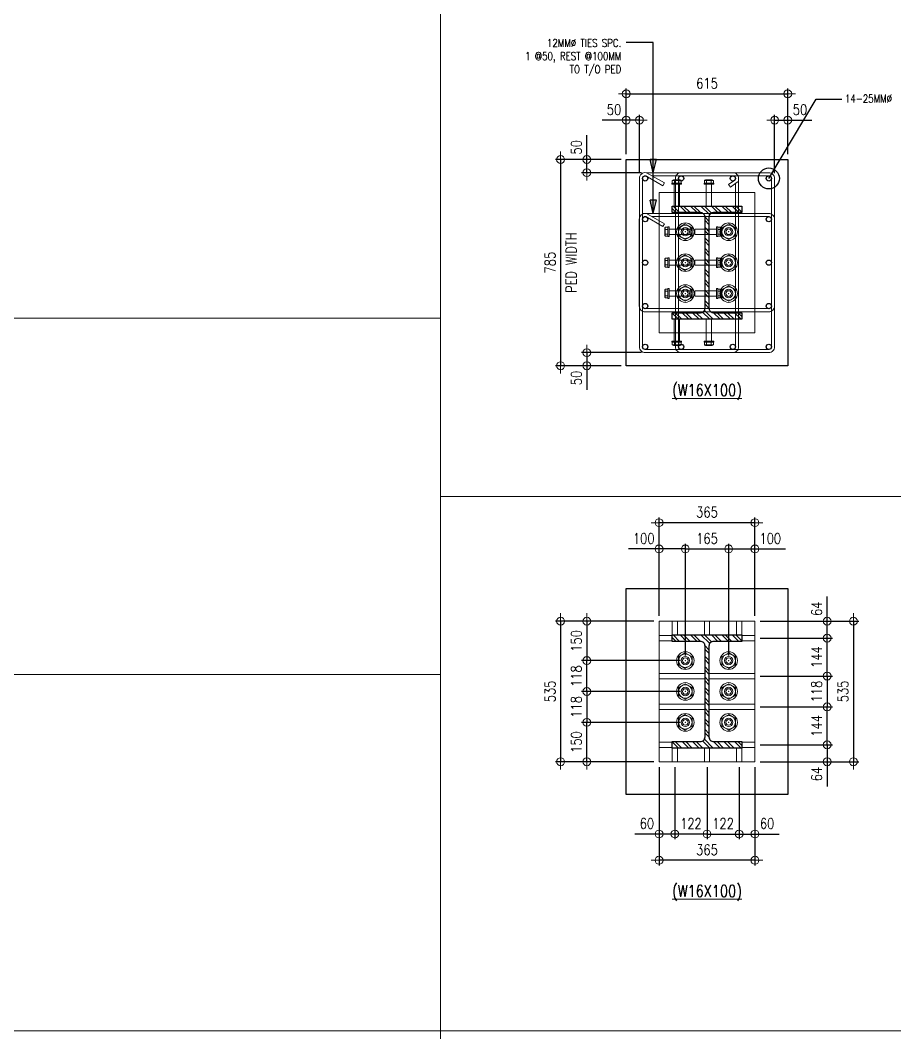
# Model space of a CAD drawing. Header units: millimetres. Extents: x 0 to 437400, y -7936 to 73710.
# Drawn here: x 12980 to 16310, y 4060 to 7914 of the extents above; entities that cross this region are included whole.
import ezdxf

# ---------------------------------------------------------------- set-up
doc = ezdxf.new("R2010")
doc.units = ezdxf.units.MM
doc.header["$LTSCALE"] = 10
doc.header["$MEASUREMENT"] = 0
for name, color, linetype, lineweight in [('BASE PLATE', 5, 'Continuous', 15), ('BOLT', 33, 'Continuous', 20), ('COLUMN', 5, 'Continuous', 30), ('DRB002', 251, 'Continuous', 15), ('HATCH', 8, 'Continuous', 5), ('PEDESTAL CONCRETE', 3, 'Continuous', 25), ('PLATE', 2, 'Continuous', 18), ('S-Ablt', 1, 'Continuous', 9), ('S-ANNO-DIMS', 1, 'Continuous', 5), ('S-Anno-Text', 52, 'Continuous', 15), ('S-ANNO-WELD', 1, 'Continuous', 9), ('S_Bolt', 9, 'Continuous', 9)]:
    doc.layers.add(name, color=color, linetype=linetype, lineweight=lineweight)
doc.layers.add('GUIDE 000', color=3, linetype='Continuous', lineweight=0, plot=False)
doc.layers.add('S-DETL-GRID', color=62, linetype='Continuous', lineweight=9, plot=False)
doc.styles.add('1', font='simplex.shx', dxfattribs={"width": 0.8, "height": 20})
doc.styles.add('80', font='simplex.shx', dxfattribs={"width": 0.8, "height": 40})
doc.styles.add('ROMANS12', font='ROMANS.shx', dxfattribs={"height": 1.125})
doc.dimstyles.new('DDIM20', dxfattribs={"dimtxt": 40, "dimasz": 0.4, "dimexe": 20, "dimexo": 20, "dimgap": 20, "dimtad": 1, "dimdec": 0, "dimrnd": 1, "dimdsep": 46, "dimtxsty": '80', "dimblk1": 'ESCADIM_ARW', "dimblk2": 'ESCADIM_ARW', "dimsah": 1, "dimcen": 50, "dimclrd": 1, "dimclre": 1, "dimclrt": 52, "dimadec": 0, "dimazin": 0, "dimtfac": 1, "dimtdec": 0, "dimtofl": 0, "dimtmove": 0, "dimatfit": 3, "dimldrblk": 'ESCADIM_ARW', "dimfxl": 1, "dimtolj": 1, "dimtzin": 0, "dimarcsym": 0})
doc.dimstyles.new('ESCA_ARW$7', dxfattribs={"dimtxt": 200, "dimasz": 1, "dimexe": 100, "dimexo": 100, "dimgap": 100, "dimtad": 1, "dimdec": 0, "dimrnd": 1, "dimdsep": 46, "dimtxsty": '1', "dimblk1": 'dim_arw', "dimblk2": 'dim_arw', "dimsah": 1, "dimcen": 50, "dimclrd": 1, "dimclre": 256, "dimclrt": 52, "dimadec": 0, "dimazin": 0, "dimtfac": 1, "dimtofl": 0, "dimtmove": 0, "dimatfit": 3, "dimldrblk": 'dim_arw', "dimfxl": 1, "dimtolj": 1, "dimtzin": 0, "dimarcsym": 0})

# ---------------------------------------------------------------- blocks, each defined once
blk = doc.blocks.new('BOLT', base_point=(6.579, 3.6798))
for p, q in [((6.571, 3.6847), (6.571, 3.6798)), ((6.575, 3.6847), (6.571, 3.6847)), ((6.575, 3.6858), (6.573, 3.6858)), ((6.575, 3.6798), (6.575, 3.6858)), ((6.575, 3.6858), (6.583, 3.6858)), ((6.575, 3.6847), (6.583, 3.6847)), ((6.585, 3.6858), (6.583, 3.6858)), ((6.583, 3.6798), (6.583, 3.6858)), ((6.587, 3.6847), (6.583, 3.6847)), ((6.587, 3.6798), (6.587, 3.6847))]:
    blk.add_line(p, q)
for centre, radius, start, end in [((6.573, 3.6833), 0.00241, 33.9696, 146.0304), ((6.579, 3.6777), 0.00805, 60.2058, 119.7942), ((6.585, 3.6833), 0.00241, 33.9696, 146.0304)]:
    blk.add_arc(centre, radius, start, end)
blk = doc.blocks.new('BOLT20')
at = {"color": 1}
for p, q in [((-18.5, 4.5), (-18.5, 0)), ((18.5, 4.5), (-18.5, 4.5)), ((-18.5, 0), (18.5, 0)), ((18.5, 0), (18.5, 4.5))]:
    blk.add_line(p, q, dxfattribs=at)
at = {"color": 1, "xscale": 2125, "yscale": 2000, "zscale": 2125}
blk.add_blockref('BOLT', (0, 4.5), dxfattribs=at)
blk = doc.blocks.new('blts')
at = {"layer": 'S-Ablt'}
blk.add_lwpolyline([(80662, 40014), (80745, 40014), (80745, 40034), (80662, 40034)], close=True, dxfattribs=at)
at = {"layer": 'S-Ablt', "xscale": -1, "rotation": 270}
blk.add_blockref('BOLT20', (80745, 40024), dxfattribs=at)
blk = doc.blocks.new('A$C2DA53F6D')
blk.add_circle((0, -16.6), 18.9)
at = {"color": 1}
for radius in [9, 6.03]:
    blk.add_circle((0, -16.6), radius, dxfattribs=at)
at = {"layer": 'GUIDE 000'}
blk.add_point((0, -16.6), dxfattribs=at)
at = {"layer": 'S_Bolt', "color": 9, "linetype": 'Continuous', "ltscale": 0.5}
blk.add_lwpolyline([(-14.4, -24.9), (-14.4, -8.3), (0, 0), (14.4, -8.3), (14.4, -24.9), (0, -33.3)], close=True, dxfattribs=at)
at = {"layer": 'S_Bolt', "color": 251, "linetype": 'Continuous', "ltscale": 0.5}
blk.add_circle((0, -16.6), 14.4, dxfattribs=at)
blk = doc.blocks.new('ESCADIM_ARW')
at = {"color": 9}
blk.add_line((75, 0), (-75, 0), dxfattribs=at)
blk.add_circle((0, 0), 37.5, dxfattribs=at)
blk = doc.blocks.new('*D137')
at = {"layer": 'Defpoints', "color": 0, "transparency": 16777216}
for p in [(15337.8, 7534.3), (15287.8, 7384.3), (15337.8, 7312.4)]:
    blk.add_point(p, dxfattribs=at)
at = {"layer": 'S-ANNO-DIMS', "color": 1, "lineweight": -2, "transparency": 16777216}
for p, q in [((15287.8, 7404.3), (15287.8, 7554.3)), ((15337.8, 7332.4), (15337.8, 7554.3)), ((15287.8, 7534.3), (15195.5, 7534.3)), ((15337.4, 7534.3), (15288.2, 7534.3))]:
    blk.add_line(p, q, dxfattribs=at)
at = {"layer": 'S-ANNO-DIMS', "color": 1, "lineweight": -2, "transparency": 16777216, "xscale": 0.4, "yscale": 0.4, "zscale": 0.4, "rotation": 180}
blk.add_blockref('ESCADIM_ARW', (15287.8, 7534.3), dxfattribs=at)
at = {"layer": 'S-ANNO-DIMS', "color": 1, "lineweight": -2, "transparency": 16777216, "xscale": 0.4, "yscale": 0.4, "zscale": 0.4}
blk.add_blockref('ESCADIM_ARW', (15337.8, 7534.3), dxfattribs=at)
at = {"layer": 'S-ANNO-DIMS', "color": 52, "transparency": 16777216, "insert": (15241.4, 7574.3), "char_height": 40, "attachment_point": 5, "style": '80'}
blk.add_mtext('\\A1;50', dxfattribs=at)
blk = doc.blocks.new('*D138')
at = {"layer": 'Defpoints', "color": 0, "transparency": 16777216}
for p in [(15287.8, 7384.3), (15137.8, 7334.3), (15365.5, 7334.3)]:
    blk.add_point(p, dxfattribs=at)
at = {"layer": 'S-ANNO-DIMS', "color": 1, "lineweight": -2, "transparency": 16777216}
for p, q in [((15137.8, 7384.3), (15137.8, 7476.5)), ((15267.8, 7384.3), (15117.8, 7384.3)), ((15137.8, 7334.7), (15137.8, 7383.9)), ((15345.5, 7334.3), (15117.8, 7334.3))]:
    blk.add_line(p, q, dxfattribs=at)
at = {"layer": 'S-ANNO-DIMS', "color": 1, "lineweight": -2, "transparency": 16777216, "xscale": 0.4, "yscale": 0.4, "zscale": 0.4}
for p, rotation in [((15137.8, 7384.3), 90), ((15137.8, 7334.3), 270)]:
    blk.add_blockref('ESCADIM_ARW', p, dxfattribs=dict(at, rotation=rotation))
at = {"layer": 'S-ANNO-DIMS', "color": 52, "transparency": 16777216, "insert": (15097.8, 7430.6), "char_height": 40, "attachment_point": 5, "rotation": 90, "style": '80'}
blk.add_mtext('\\A1;50', dxfattribs=at)
blk = doc.blocks.new('*D139')
at = {"layer": 'Defpoints', "color": 0, "transparency": 16777216}
for p in [(15902.8, 7634.3), (15287.8, 7384.3), (15902.8, 7384.3)]:
    blk.add_point(p, dxfattribs=at)
at = {"layer": 'S-ANNO-DIMS', "color": 1, "lineweight": -2, "transparency": 16777216}
for p, q in [((15287.8, 7404.3), (15287.8, 7654.3)), ((15288.2, 7634.3), (15902.4, 7634.3)), ((15902.8, 7404.3), (15902.8, 7654.3))]:
    blk.add_line(p, q, dxfattribs=at)
at = {"layer": 'S-ANNO-DIMS', "color": 1, "lineweight": -2, "transparency": 16777216, "xscale": 0.4, "yscale": 0.4, "zscale": 0.4, "rotation": 180}
blk.add_blockref('ESCADIM_ARW', (15287.8, 7634.3), dxfattribs=at)
at = {"layer": 'S-ANNO-DIMS', "color": 1, "lineweight": -2, "transparency": 16777216, "xscale": 0.4, "yscale": 0.4, "zscale": 0.4}
blk.add_blockref('ESCADIM_ARW', (15902.8, 7634.3), dxfattribs=at)
at = {"layer": 'S-ANNO-DIMS', "color": 52, "transparency": 16777216, "insert": (15595.3, 7674.3), "char_height": 40, "attachment_point": 5, "style": '80'}
blk.add_mtext('\\A1;615', dxfattribs=at)
blk = doc.blocks.new('*D140')
at = {"layer": 'Defpoints', "color": 0, "transparency": 16777216}
for p in [(15287.8, 7384.3), (15037.8, 6599.3), (15287.8, 6599.3)]:
    blk.add_point(p, dxfattribs=at)
at = {"layer": 'S-ANNO-DIMS', "color": 1, "lineweight": -2, "transparency": 16777216}
for p, q in [((15267.8, 7384.3), (15017.8, 7384.3)), ((15037.8, 7383.9), (15037.8, 6599.7)), ((15267.8, 6599.3), (15017.8, 6599.3))]:
    blk.add_line(p, q, dxfattribs=at)
at = {"layer": 'S-ANNO-DIMS', "color": 1, "lineweight": -2, "transparency": 16777216, "xscale": 0.4, "yscale": 0.4, "zscale": 0.4}
for p, rotation in [((15037.8, 7384.3), 90), ((15037.8, 6599.3), 270)]:
    blk.add_blockref('ESCADIM_ARW', p, dxfattribs=dict(at, rotation=rotation))
at = {"layer": 'S-ANNO-DIMS', "color": 52, "transparency": 16777216, "char_height": 40, "attachment_point": 5, "rotation": 90, "style": '80'}
for s, insert in [('\\A1;PED WIDTH', (15077.8, 6991.8)), ('\\A1;785', (14997.8, 6991.8))]:
    blk.add_mtext(s, dxfattribs=dict(at, insert=insert))
blk = doc.blocks.new('*D141')
at = {"layer": 'Defpoints', "color": 0, "transparency": 16777216}
for p in [(15852.8, 7534.3), (15902.8, 7384.3), (15852.8, 7312.4)]:
    blk.add_point(p, dxfattribs=at)
at = {"layer": 'S-ANNO-DIMS', "color": 1, "lineweight": -2, "transparency": 16777216}
for p, q in [((15852.8, 7332.4), (15852.8, 7554.3)), ((15902.8, 7404.3), (15902.8, 7554.3)), ((15853.2, 7534.3), (15902.4, 7534.3)), ((15902.8, 7534.3), (15995, 7534.3))]:
    blk.add_line(p, q, dxfattribs=at)
at = {"layer": 'S-ANNO-DIMS', "color": 1, "lineweight": -2, "transparency": 16777216, "xscale": 0.4, "yscale": 0.4, "zscale": 0.4, "rotation": 180}
blk.add_blockref('ESCADIM_ARW', (15852.8, 7534.3), dxfattribs=at)
at = {"layer": 'S-ANNO-DIMS', "color": 1, "lineweight": -2, "transparency": 16777216, "xscale": 0.4, "yscale": 0.4, "zscale": 0.4}
blk.add_blockref('ESCADIM_ARW', (15902.8, 7534.3), dxfattribs=at)
at = {"layer": 'S-ANNO-DIMS', "color": 52, "transparency": 16777216, "insert": (15949.1, 7574.3), "char_height": 40, "attachment_point": 5, "style": '80'}
blk.add_mtext('\\A1;50', dxfattribs=at)
blk = doc.blocks.new('*D142')
at = {"layer": 'Defpoints', "color": 0, "transparency": 16777216}
for p in [(15137.8, 6649.3), (15365.5, 6649.3), (15287.8, 6599.3)]:
    blk.add_point(p, dxfattribs=at)
at = {"layer": 'S-ANNO-DIMS', "color": 1, "lineweight": -2, "transparency": 16777216}
for p, q in [((15345.5, 6649.3), (15117.8, 6649.3)), ((15137.8, 6648.9), (15137.8, 6599.7)), ((15267.8, 6599.3), (15117.8, 6599.3)), ((15137.8, 6599.3), (15137.8, 6507.1))]:
    blk.add_line(p, q, dxfattribs=at)
at = {"layer": 'S-ANNO-DIMS', "color": 1, "lineweight": -2, "transparency": 16777216, "xscale": 0.4, "yscale": 0.4, "zscale": 0.4}
for p, rotation in [((15137.8, 6649.3), 90), ((15137.8, 6599.3), 270)]:
    blk.add_blockref('ESCADIM_ARW', p, dxfattribs=dict(at, rotation=rotation))
at = {"layer": 'S-ANNO-DIMS', "color": 52, "transparency": 16777216, "insert": (15097.8, 6553), "char_height": 40, "attachment_point": 5, "rotation": 90, "style": '80'}
blk.add_mtext('\\A1;50', dxfattribs=at)
blk = doc.blocks.new('dim_arw')
h = blk.add_hatch(color=256)
h.paths.add_polyline_path([(-125.603, 29.454), (0, 0), (-125.603, -29.454, -0.115681), (-132.51, 0, -0.115681)])
h.paths.add_polyline_path([(-249.023, 58.396), (-125.603, 29.454, 0.115681), (-132.51, 0, 0.115681), (-125.603, -29.454), (-249.023, -58.396)])
for p, q in [((0, 0), (-249.023, 58.396)), ((-249.023, 58.396), (-249.023, -58.396)), ((0, 0), (-249.023, -58.396))]:
    blk.add_line(p, q)
blk = doc.blocks.new('*D160')
at = {"layer": 'Defpoints', "color": 0, "transparency": 16777216}
for p in [(15412.8, 5627), (15037.8, 5092), (15412.8, 5092)]:
    blk.add_point(p, dxfattribs=at)
at = {"layer": 'S-ANNO-DIMS', "color": 1, "lineweight": -2, "transparency": 16777216}
for p, q in [((15392.8, 5627), (15017.8, 5627)), ((15037.8, 5626.6), (15037.8, 5092.4)), ((15392.8, 5092), (15017.8, 5092))]:
    blk.add_line(p, q, dxfattribs=at)
at = {"layer": 'S-ANNO-DIMS', "color": 1, "lineweight": -2, "transparency": 16777216, "xscale": 0.4, "yscale": 0.4, "zscale": 0.4}
for p, rotation in [((15037.8, 5627), 90), ((15037.8, 5092), 270)]:
    blk.add_blockref('ESCADIM_ARW', p, dxfattribs=dict(at, rotation=rotation))
at = {"layer": 'S-ANNO-DIMS', "color": 52, "transparency": 16777216, "insert": (14997.8, 5359.5), "char_height": 40, "attachment_point": 5, "rotation": 90, "style": '80'}
blk.add_mtext('\\A1;535', dxfattribs=at)
blk = doc.blocks.new('*D159')
at = {"layer": 'Defpoints', "color": 0, "transparency": 16777216}
for p in [(15137.8, 5242), (15512.8, 5242), (15412.8, 5092)]:
    blk.add_point(p, dxfattribs=at)
at = {"layer": 'S-ANNO-DIMS', "color": 1, "lineweight": -2, "transparency": 16777216}
for p, q in [((15492.8, 5242), (15117.8, 5242)), ((15137.8, 5092.4), (15137.8, 5241.6)), ((15392.8, 5092), (15117.8, 5092))]:
    blk.add_line(p, q, dxfattribs=at)
at = {"layer": 'S-ANNO-DIMS', "color": 1, "lineweight": -2, "transparency": 16777216, "xscale": 0.4, "yscale": 0.4, "zscale": 0.4}
for p, rotation in [((15137.8, 5242), 90), ((15137.8, 5092), 270)]:
    blk.add_blockref('ESCADIM_ARW', p, dxfattribs=dict(at, rotation=rotation))
at = {"layer": 'S-ANNO-DIMS', "color": 52, "transparency": 16777216, "insert": (15097.8, 5167), "char_height": 40, "attachment_point": 5, "rotation": 90, "style": '80'}
blk.add_mtext('\\A1;150', dxfattribs=at)
blk = doc.blocks.new('*D161')
at = {"layer": 'Defpoints', "color": 0, "transparency": 16777216}
for p in [(15512.8, 5359.5), (15137.8, 5242), (15512.8, 5242)]:
    blk.add_point(p, dxfattribs=at)
at = {"layer": 'S-ANNO-DIMS', "color": 1, "lineweight": -2, "transparency": 16777216}
for p, q in [((15492.8, 5359.5), (15117.8, 5359.5)), ((15137.8, 5359.1), (15137.8, 5242.4)), ((15492.8, 5242), (15117.8, 5242))]:
    blk.add_line(p, q, dxfattribs=at)
at = {"layer": 'S-ANNO-DIMS', "color": 1, "lineweight": -2, "transparency": 16777216, "xscale": 0.4, "yscale": 0.4, "zscale": 0.4}
for p, rotation in [((15137.8, 5359.5), 90), ((15137.8, 5242), 270)]:
    blk.add_blockref('ESCADIM_ARW', p, dxfattribs=dict(at, rotation=rotation))
at = {"layer": 'S-ANNO-DIMS', "color": 52, "transparency": 16777216, "insert": (15097.8, 5300.7), "char_height": 40, "attachment_point": 5, "rotation": 90, "style": '80'}
blk.add_mtext('\\A1;118', dxfattribs=at)
blk = doc.blocks.new('*D162')
at = {"layer": 'Defpoints', "color": 0, "transparency": 16777216}
for p in [(15412.8, 5627), (15137.8, 5477), (15512.8, 5477)]:
    blk.add_point(p, dxfattribs=at)
at = {"layer": 'S-ANNO-DIMS', "color": 1, "lineweight": -2, "transparency": 16777216}
for p, q in [((15392.8, 5627), (15117.8, 5627)), ((15137.8, 5626.6), (15137.8, 5477.4)), ((15492.8, 5477), (15117.8, 5477))]:
    blk.add_line(p, q, dxfattribs=at)
at = {"layer": 'S-ANNO-DIMS', "color": 1, "lineweight": -2, "transparency": 16777216, "xscale": 0.4, "yscale": 0.4, "zscale": 0.4}
for p, rotation in [((15137.8, 5627), 90), ((15137.8, 5477), 270)]:
    blk.add_blockref('ESCADIM_ARW', p, dxfattribs=dict(at, rotation=rotation))
at = {"layer": 'S-ANNO-DIMS', "color": 52, "transparency": 16777216, "insert": (15097.8, 5552), "char_height": 40, "attachment_point": 5, "rotation": 90, "style": '80'}
blk.add_mtext('\\A1;150', dxfattribs=at)
blk = doc.blocks.new('*D163')
at = {"layer": 'Defpoints', "color": 0, "transparency": 16777216}
for p in [(15137.8, 5477), (15512.8, 5477), (15512.8, 5359.5)]:
    blk.add_point(p, dxfattribs=at)
at = {"layer": 'S-ANNO-DIMS', "color": 1, "lineweight": -2, "transparency": 16777216}
for p, q in [((15492.8, 5477), (15117.8, 5477)), ((15137.8, 5359.9), (15137.8, 5476.6)), ((15492.8, 5359.5), (15117.8, 5359.5))]:
    blk.add_line(p, q, dxfattribs=at)
at = {"layer": 'S-ANNO-DIMS', "color": 1, "lineweight": -2, "transparency": 16777216, "xscale": 0.4, "yscale": 0.4, "zscale": 0.4}
for p, rotation in [((15137.8, 5477), 90), ((15137.8, 5359.5), 270)]:
    blk.add_blockref('ESCADIM_ARW', p, dxfattribs=dict(at, rotation=rotation))
at = {"layer": 'S-ANNO-DIMS', "color": 52, "transparency": 16777216, "insert": (15097.8, 5418.2), "char_height": 40, "attachment_point": 5, "rotation": 90, "style": '80'}
blk.add_mtext('\\A1;118', dxfattribs=at)
blk = doc.blocks.new('*D164')
at = {"layer": 'Defpoints', "color": 0, "transparency": 16777216}
for p in [(15412.8, 6002), (15412.8, 5627), (15777.8, 5627)]:
    blk.add_point(p, dxfattribs=at)
at = {"layer": 'S-ANNO-DIMS', "color": 1, "lineweight": -2, "transparency": 16777216}
for p, q in [((15412.8, 5647), (15412.8, 6022)), ((15777.8, 5647), (15777.8, 6022)), ((15777.4, 6002), (15413.2, 6002))]:
    blk.add_line(p, q, dxfattribs=at)
at = {"layer": 'S-ANNO-DIMS', "color": 1, "lineweight": -2, "transparency": 16777216, "xscale": 0.4, "yscale": 0.4, "zscale": 0.4, "rotation": 180}
blk.add_blockref('ESCADIM_ARW', (15412.8, 6002), dxfattribs=at)
at = {"layer": 'S-ANNO-DIMS', "color": 1, "lineweight": -2, "transparency": 16777216, "xscale": 0.4, "yscale": 0.4, "zscale": 0.4}
blk.add_blockref('ESCADIM_ARW', (15777.8, 6002), dxfattribs=at)
at = {"layer": 'S-ANNO-DIMS', "color": 52, "transparency": 16777216, "insert": (15595.3, 6042), "char_height": 40, "attachment_point": 5, "style": '80'}
blk.add_mtext('\\A1;365', dxfattribs=at)
blk = doc.blocks.new('*D165')
at = {"layer": 'Defpoints', "color": 0, "transparency": 16777216}
for p in [(15412.8, 5902), (15412.8, 5627), (15512.8, 5477)]:
    blk.add_point(p, dxfattribs=at)
at = {"layer": 'S-ANNO-DIMS', "color": 1, "lineweight": -2, "transparency": 16777216}
for p, q in [((15412.8, 5902), (15296.2, 5902)), ((15412.8, 5647), (15412.8, 5922)), ((15512.4, 5902), (15413.2, 5902)), ((15512.8, 5497), (15512.8, 5922))]:
    blk.add_line(p, q, dxfattribs=at)
at = {"layer": 'S-ANNO-DIMS', "color": 1, "lineweight": -2, "transparency": 16777216, "xscale": 0.4, "yscale": 0.4, "zscale": 0.4, "rotation": 180}
blk.add_blockref('ESCADIM_ARW', (15412.8, 5902), dxfattribs=at)
at = {"layer": 'S-ANNO-DIMS', "color": 1, "lineweight": -2, "transparency": 16777216, "xscale": 0.4, "yscale": 0.4, "zscale": 0.4}
blk.add_blockref('ESCADIM_ARW', (15512.8, 5902), dxfattribs=at)
at = {"layer": 'S-ANNO-DIMS', "color": 52, "transparency": 16777216, "insert": (15354.3, 5942), "char_height": 40, "attachment_point": 5, "style": '80'}
blk.add_mtext('\\A1;100', dxfattribs=at)
blk = doc.blocks.new('*D166')
at = {"layer": 'Defpoints', "color": 0, "transparency": 16777216}
for p in [(15777.8, 5902), (15777.8, 5627), (15677.8, 5477)]:
    blk.add_point(p, dxfattribs=at)
at = {"layer": 'S-ANNO-DIMS', "color": 1, "lineweight": -2, "transparency": 16777216}
for p, q in [((15677.8, 5497), (15677.8, 5922)), ((15678.2, 5902), (15777.4, 5902)), ((15777.8, 5647), (15777.8, 5922)), ((15777.8, 5902), (15894.3, 5902))]:
    blk.add_line(p, q, dxfattribs=at)
at = {"layer": 'S-ANNO-DIMS', "color": 1, "lineweight": -2, "transparency": 16777216, "xscale": 0.4, "yscale": 0.4, "zscale": 0.4, "rotation": 180}
blk.add_blockref('ESCADIM_ARW', (15677.8, 5902), dxfattribs=at)
at = {"layer": 'S-ANNO-DIMS', "color": 1, "lineweight": -2, "transparency": 16777216, "xscale": 0.4, "yscale": 0.4, "zscale": 0.4}
blk.add_blockref('ESCADIM_ARW', (15777.8, 5902), dxfattribs=at)
at = {"layer": 'S-ANNO-DIMS', "color": 52, "transparency": 16777216, "insert": (15836.2, 5942), "char_height": 40, "attachment_point": 5, "style": '80'}
blk.add_mtext('\\A1;100', dxfattribs=at)
blk = doc.blocks.new('*D167')
at = {"layer": 'Defpoints', "color": 0, "transparency": 16777216}
for p in [(15677.8, 5902), (15512.8, 5477), (15677.8, 5477)]:
    blk.add_point(p, dxfattribs=at)
at = {"layer": 'S-ANNO-DIMS', "color": 1, "lineweight": -2, "transparency": 16777216}
for p, q in [((15512.8, 5497), (15512.8, 5922)), ((15513.2, 5902), (15677.4, 5902)), ((15677.8, 5497), (15677.8, 5922))]:
    blk.add_line(p, q, dxfattribs=at)
at = {"layer": 'S-ANNO-DIMS', "color": 1, "lineweight": -2, "transparency": 16777216, "xscale": 0.4, "yscale": 0.4, "zscale": 0.4, "rotation": 180}
blk.add_blockref('ESCADIM_ARW', (15512.8, 5902), dxfattribs=at)
at = {"layer": 'S-ANNO-DIMS', "color": 1, "lineweight": -2, "transparency": 16777216, "xscale": 0.4, "yscale": 0.4, "zscale": 0.4}
blk.add_blockref('ESCADIM_ARW', (15677.8, 5902), dxfattribs=at)
at = {"layer": 'S-ANNO-DIMS', "color": 52, "transparency": 16777216, "insert": (15595.3, 5942), "char_height": 40, "attachment_point": 5, "style": '80'}
blk.add_mtext('\\A1;165', dxfattribs=at)
blk = doc.blocks.new('*D194')
at = {"layer": 'Defpoints', "color": 0, "transparency": 16777216}
for p in [(15412.8, 5092), (15777.8, 5092), (15412.8, 4717)]:
    blk.add_point(p, dxfattribs=at)
at = {"layer": 'S-ANNO-DIMS', "color": 1, "lineweight": -2, "transparency": 16777216}
for p, q in [((15412.8, 5072), (15412.8, 4697)), ((15777.8, 5072), (15777.8, 4697)), ((15777.4, 4717), (15413.2, 4717))]:
    blk.add_line(p, q, dxfattribs=at)
at = {"layer": 'S-ANNO-DIMS', "color": 1, "lineweight": -2, "transparency": 16777216, "xscale": 0.4, "yscale": 0.4, "zscale": 0.4, "rotation": 180}
blk.add_blockref('ESCADIM_ARW', (15412.8, 4717), dxfattribs=at)
at = {"layer": 'S-ANNO-DIMS', "color": 1, "lineweight": -2, "transparency": 16777216, "xscale": 0.4, "yscale": 0.4, "zscale": 0.4}
blk.add_blockref('ESCADIM_ARW', (15777.8, 4717), dxfattribs=at)
at = {"layer": 'S-ANNO-DIMS', "color": 52, "transparency": 16777216, "insert": (15595.3, 4757), "char_height": 40, "attachment_point": 5, "style": '80'}
blk.add_mtext('\\A1;365', dxfattribs=at)
blk = doc.blocks.new('*D195')
at = {"layer": 'Defpoints', "color": 0, "transparency": 16777216}
for p in [(15472.9, 5092), (15595.3, 5092), (15472.9, 4817)]:
    blk.add_point(p, dxfattribs=at)
at = {"layer": 'S-ANNO-DIMS', "color": 1, "lineweight": -2, "transparency": 16777216}
for p, q in [((15472.9, 5072), (15472.9, 4797)), ((15595.3, 5072), (15595.3, 4797)), ((15594.9, 4817), (15473.3, 4817))]:
    blk.add_line(p, q, dxfattribs=at)
at = {"layer": 'S-ANNO-DIMS', "color": 1, "lineweight": -2, "transparency": 16777216, "xscale": 0.4, "yscale": 0.4, "zscale": 0.4, "rotation": 180}
blk.add_blockref('ESCADIM_ARW', (15472.9, 4817), dxfattribs=at)
at = {"layer": 'S-ANNO-DIMS', "color": 1, "lineweight": -2, "transparency": 16777216, "xscale": 0.4, "yscale": 0.4, "zscale": 0.4}
blk.add_blockref('ESCADIM_ARW', (15595.3, 4817), dxfattribs=at)
at = {"layer": 'S-ANNO-DIMS', "color": 52, "transparency": 16777216, "insert": (15534.1, 4857), "char_height": 40, "attachment_point": 5, "style": '80'}
blk.add_mtext('\\A1;122', dxfattribs=at)
blk = doc.blocks.new('*D196')
at = {"layer": 'Defpoints', "color": 0, "transparency": 16777216}
for p in [(15717.6, 5092), (15777.8, 5092), (15777.8, 4817)]:
    blk.add_point(p, dxfattribs=at)
at = {"layer": 'S-ANNO-DIMS', "color": 1, "lineweight": -2, "transparency": 16777216}
for p, q in [((15717.6, 5072), (15717.6, 4797)), ((15777.8, 5072), (15777.8, 4797)), ((15718, 4817), (15777.4, 4817)), ((15777.8, 4817), (15870, 4817))]:
    blk.add_line(p, q, dxfattribs=at)
at = {"layer": 'S-ANNO-DIMS', "color": 1, "lineweight": -2, "transparency": 16777216, "xscale": 0.4, "yscale": 0.4, "zscale": 0.4, "rotation": 180}
blk.add_blockref('ESCADIM_ARW', (15717.6, 4817), dxfattribs=at)
at = {"layer": 'S-ANNO-DIMS', "color": 1, "lineweight": -2, "transparency": 16777216, "xscale": 0.4, "yscale": 0.4, "zscale": 0.4}
blk.add_blockref('ESCADIM_ARW', (15777.8, 4817), dxfattribs=at)
at = {"layer": 'S-ANNO-DIMS', "color": 52, "transparency": 16777216, "insert": (15824.1, 4857), "char_height": 40, "attachment_point": 5, "style": '80'}
blk.add_mtext('\\A1;60', dxfattribs=at)
blk = doc.blocks.new('*D197')
at = {"layer": 'Defpoints', "color": 0, "transparency": 16777216}
for p in [(15595.3, 5092), (15717.6, 5092), (15717.6, 4817)]:
    blk.add_point(p, dxfattribs=at)
at = {"layer": 'S-ANNO-DIMS', "color": 1, "lineweight": -2, "transparency": 16777216}
for p, q in [((15595.3, 5072), (15595.3, 4797)), ((15717.6, 5072), (15717.6, 4797)), ((15595.7, 4817), (15717.2, 4817))]:
    blk.add_line(p, q, dxfattribs=at)
at = {"layer": 'S-ANNO-DIMS', "color": 1, "lineweight": -2, "transparency": 16777216, "xscale": 0.4, "yscale": 0.4, "zscale": 0.4, "rotation": 180}
blk.add_blockref('ESCADIM_ARW', (15595.3, 4817), dxfattribs=at)
at = {"layer": 'S-ANNO-DIMS', "color": 1, "lineweight": -2, "transparency": 16777216, "xscale": 0.4, "yscale": 0.4, "zscale": 0.4}
blk.add_blockref('ESCADIM_ARW', (15717.6, 4817), dxfattribs=at)
at = {"layer": 'S-ANNO-DIMS', "color": 52, "transparency": 16777216, "insert": (15656.4, 4857), "char_height": 40, "attachment_point": 5, "style": '80'}
blk.add_mtext('\\A1;122', dxfattribs=at)
blk = doc.blocks.new('*D198')
at = {"layer": 'Defpoints', "color": 0, "transparency": 16777216}
for p in [(15412.8, 5092), (15472.9, 5092), (15412.8, 4817)]:
    blk.add_point(p, dxfattribs=at)
at = {"layer": 'S-ANNO-DIMS', "color": 1, "lineweight": -2, "transparency": 16777216}
for p, q in [((15412.8, 5072), (15412.8, 4797)), ((15472.9, 5072), (15472.9, 4797)), ((15412.8, 4817), (15320.5, 4817)), ((15472.5, 4817), (15413.2, 4817))]:
    blk.add_line(p, q, dxfattribs=at)
at = {"layer": 'S-ANNO-DIMS', "color": 1, "lineweight": -2, "transparency": 16777216, "xscale": 0.4, "yscale": 0.4, "zscale": 0.4, "rotation": 180}
blk.add_blockref('ESCADIM_ARW', (15412.8, 4817), dxfattribs=at)
at = {"layer": 'S-ANNO-DIMS', "color": 1, "lineweight": -2, "transparency": 16777216, "xscale": 0.4, "yscale": 0.4, "zscale": 0.4}
blk.add_blockref('ESCADIM_ARW', (15472.9, 4817), dxfattribs=at)
at = {"layer": 'S-ANNO-DIMS', "color": 52, "transparency": 16777216, "insert": (15366.4, 4857), "char_height": 40, "attachment_point": 5, "style": '80'}
blk.add_mtext('\\A1;60', dxfattribs=at)
blk = doc.blocks.new('*D199')
at = {"layer": 'Defpoints', "color": 0, "transparency": 16777216}
for p in [(15777.8, 5627), (15777.8, 5092), (16152.8, 5092)]:
    blk.add_point(p, dxfattribs=at)
at = {"layer": 'S-ANNO-DIMS', "color": 1, "lineweight": -2, "transparency": 16777216}
for p, q in [((15797.8, 5627), (16172.8, 5627)), ((16152.8, 5626.6), (16152.8, 5092.4)), ((15797.8, 5092), (16172.8, 5092))]:
    blk.add_line(p, q, dxfattribs=at)
at = {"layer": 'S-ANNO-DIMS', "color": 1, "lineweight": -2, "transparency": 16777216, "xscale": 0.4, "yscale": 0.4, "zscale": 0.4}
for p, rotation in [((16152.8, 5627), 90), ((16152.8, 5092), 270)]:
    blk.add_blockref('ESCADIM_ARW', p, dxfattribs=dict(at, rotation=rotation))
at = {"layer": 'S-ANNO-DIMS', "color": 52, "transparency": 16777216, "insert": (16112.8, 5359.5), "char_height": 40, "attachment_point": 5, "rotation": 90, "style": '80'}
blk.add_mtext('\\A1;535', dxfattribs=at)
blk = doc.blocks.new('*D200')
at = {"layer": 'Defpoints', "color": 0, "transparency": 16777216}
for p in [(15777.8, 5300.7), (16052.8, 5300.7), (15777.8, 5156.5)]:
    blk.add_point(p, dxfattribs=at)
at = {"layer": 'S-ANNO-DIMS', "color": 1, "lineweight": -2, "transparency": 16777216}
for p, q in [((15797.8, 5300.7), (16072.8, 5300.7)), ((16052.8, 5156.9), (16052.8, 5300.3)), ((15797.8, 5156.5), (16072.8, 5156.5))]:
    blk.add_line(p, q, dxfattribs=at)
at = {"layer": 'S-ANNO-DIMS', "color": 1, "lineweight": -2, "transparency": 16777216, "xscale": 0.4, "yscale": 0.4, "zscale": 0.4}
for p, rotation in [((16052.8, 5300.7), 90), ((16052.8, 5156.5), 270)]:
    blk.add_blockref('ESCADIM_ARW', p, dxfattribs=dict(at, rotation=rotation))
at = {"layer": 'S-ANNO-DIMS', "color": 52, "transparency": 16777216, "insert": (16012.8, 5228.6), "char_height": 40, "attachment_point": 5, "rotation": 90, "style": '80'}
blk.add_mtext('\\A1;144', dxfattribs=at)
blk = doc.blocks.new('*D201')
at = {"layer": 'Defpoints', "color": 0, "transparency": 16777216}
for p in [(15777.8, 5418.2), (15777.8, 5300.7), (16052.8, 5300.7)]:
    blk.add_point(p, dxfattribs=at)
at = {"layer": 'S-ANNO-DIMS', "color": 1, "lineweight": -2, "transparency": 16777216}
for p, q in [((15797.8, 5418.2), (16072.8, 5418.2)), ((16052.8, 5417.8), (16052.8, 5301.1)), ((15797.8, 5300.7), (16072.8, 5300.7))]:
    blk.add_line(p, q, dxfattribs=at)
at = {"layer": 'S-ANNO-DIMS', "color": 1, "lineweight": -2, "transparency": 16777216, "xscale": 0.4, "yscale": 0.4, "zscale": 0.4}
for p, rotation in [((16052.8, 5418.2), 90), ((16052.8, 5300.7), 270)]:
    blk.add_blockref('ESCADIM_ARW', p, dxfattribs=dict(at, rotation=rotation))
at = {"layer": 'S-ANNO-DIMS', "color": 52, "transparency": 16777216, "insert": (16012.8, 5359.5), "char_height": 40, "attachment_point": 5, "rotation": 90, "style": '80'}
blk.add_mtext('\\A1;118', dxfattribs=at)
blk = doc.blocks.new('*D202')
at = {"layer": 'Defpoints', "color": 0, "transparency": 16777216}
for p in [(15777.8, 5627), (16052.8, 5627), (15777.8, 5562.5)]:
    blk.add_point(p, dxfattribs=at)
at = {"layer": 'S-ANNO-DIMS', "color": 1, "lineweight": -2, "transparency": 16777216}
for p, q in [((16052.8, 5627), (16052.8, 5720.7)), ((15797.8, 5627), (16072.8, 5627)), ((16052.8, 5562.9), (16052.8, 5626.6)), ((15797.8, 5562.5), (16072.8, 5562.5))]:
    blk.add_line(p, q, dxfattribs=at)
at = {"layer": 'S-ANNO-DIMS', "color": 1, "lineweight": -2, "transparency": 16777216, "xscale": 0.4, "yscale": 0.4, "zscale": 0.4}
for p, rotation in [((16052.8, 5627), 90), ((16052.8, 5562.5), 270)]:
    blk.add_blockref('ESCADIM_ARW', p, dxfattribs=dict(at, rotation=rotation))
at = {"layer": 'S-ANNO-DIMS', "color": 52, "transparency": 16777216, "insert": (16012.8, 5674.1), "char_height": 40, "attachment_point": 5, "rotation": 90, "style": '80'}
blk.add_mtext('\\A1;64', dxfattribs=at)
blk = doc.blocks.new('*D203')
at = {"layer": 'Defpoints', "color": 0, "transparency": 16777216}
for p in [(15777.8, 5562.5), (16052.8, 5562.5), (15777.8, 5418.2)]:
    blk.add_point(p, dxfattribs=at)
at = {"layer": 'S-ANNO-DIMS', "color": 1, "lineweight": -2, "transparency": 16777216}
for p, q in [((15797.8, 5562.5), (16072.8, 5562.5)), ((16052.8, 5418.6), (16052.8, 5562.1)), ((15797.8, 5418.2), (16072.8, 5418.2))]:
    blk.add_line(p, q, dxfattribs=at)
at = {"layer": 'S-ANNO-DIMS', "color": 1, "lineweight": -2, "transparency": 16777216, "xscale": 0.4, "yscale": 0.4, "zscale": 0.4}
for p, rotation in [((16052.8, 5562.5), 90), ((16052.8, 5418.2), 270)]:
    blk.add_blockref('ESCADIM_ARW', p, dxfattribs=dict(at, rotation=rotation))
at = {"layer": 'S-ANNO-DIMS', "color": 52, "transparency": 16777216, "insert": (16012.8, 5490.4), "char_height": 40, "attachment_point": 5, "rotation": 90, "style": '80'}
blk.add_mtext('\\A1;144', dxfattribs=at)
blk = doc.blocks.new('*D204')
at = {"layer": 'Defpoints', "color": 0, "transparency": 16777216}
for p in [(15777.8, 5156.5), (15777.8, 5092), (16052.8, 5092)]:
    blk.add_point(p, dxfattribs=at)
at = {"layer": 'S-ANNO-DIMS', "color": 1, "lineweight": -2, "transparency": 16777216}
for p, q in [((15797.8, 5156.5), (16072.8, 5156.5)), ((16052.8, 5156.1), (16052.8, 5092.4)), ((15797.8, 5092), (16072.8, 5092)), ((16052.8, 5092), (16052.8, 4998.3))]:
    blk.add_line(p, q, dxfattribs=at)
at = {"layer": 'S-ANNO-DIMS', "color": 1, "lineweight": -2, "transparency": 16777216, "xscale": 0.4, "yscale": 0.4, "zscale": 0.4}
for p, rotation in [((16052.8, 5156.5), 90), ((16052.8, 5092), 270)]:
    blk.add_blockref('ESCADIM_ARW', p, dxfattribs=dict(at, rotation=rotation))
at = {"layer": 'S-ANNO-DIMS', "color": 52, "transparency": 16777216, "insert": (16012.8, 5044.9), "char_height": 40, "attachment_point": 5, "rotation": 90, "style": '80'}
blk.add_mtext('\\A1;64', dxfattribs=at)

msp = doc.modelspace()

# ---------------------------------------------------------------- hatches: boundary and pattern name
at = {"layer": 'HATCH'}
h = msp.add_hatch(dxfattribs=at)
h.set_pattern_fill('ANSI32', color=256, scale=75, angle=90, style=0)
h.set_pattern_definition([(135, (-65125.75, -33606.688), (-19.887378, -19.887378), []), (135, (-65125.75, -33593.43), (-19.887378, -19.887378), [])])
edge = h.paths.add_edge_path()
edge.add_line((15595.25, 6776.29258), (15462.8525, 6776.29258))
edge.add_line((15462.8525, 6776.29258), (15462.8525, 6801.31158))
edge.add_line((15462.8525, 6801.31158), (15569.977, 6801.31158))
edge.add_arc((15569.977, 6819.15508), 17.8435, 270, 360)
edge.add_line((15587.8205, 6819.15508), (15587.8205, 7164.46808))
edge.add_arc((15569.977, 7164.46808), 17.8435, 360, 450)
edge.add_line((15569.977, 7182.31158), (15462.8525, 7182.31158))
edge.add_line((15462.8525, 7182.31158), (15462.8525, 7207.33058))
edge.add_line((15462.8525, 7207.33058), (15727.6475, 7207.33058))
edge.add_line((15727.6475, 7207.33058), (15727.6475, 7182.31158))
edge.add_line((15727.6475, 7182.31158), (15620.523, 7182.31158))
edge.add_arc((15620.523, 7164.46808), 17.8435, 90, 180)
edge.add_line((15602.6795, 7164.46808), (15602.6795, 6819.15508))
edge.add_arc((15620.523, 6819.15508), 17.8435, 180, 270)
edge.add_line((15620.523, 6801.31158), (15727.6475, 6801.31158))
edge.add_line((15727.6475, 6801.31158), (15727.6475, 6776.29258))
edge.add_line((15727.6475, 6776.29258), (15595.25, 6776.29258))
h = msp.add_hatch(dxfattribs=at)
h.set_pattern_fill('ANSI32', color=256, scale=75, angle=90, style=0)
h.set_pattern_definition([(135, (-65125.75, -35239), (-19.887378, -19.887378), []), (135, (-65125.75, -35225.742), (-19.887378, -19.887378), [])])
edge = h.paths.add_edge_path()
edge.add_line((15595.25, 5143.98099), (15462.8525, 5143.98099))
edge.add_line((15462.8525, 5143.98099), (15462.8525, 5168.99999))
edge.add_line((15462.8525, 5168.99999), (15569.977, 5168.99999))
edge.add_arc((15569.977, 5186.84349), 17.8435, 270, 360)
edge.add_line((15587.8205, 5186.84349), (15587.8205, 5532.15649))
edge.add_arc((15569.977, 5532.15649), 17.8435, 360, 450)
edge.add_line((15569.977, 5549.99999), (15462.8525, 5549.99999))
edge.add_line((15462.8525, 5549.99999), (15462.8525, 5575.01899))
edge.add_line((15462.8525, 5575.01899), (15727.6475, 5575.01899))
edge.add_line((15727.6475, 5575.01899), (15727.6475, 5549.99999))
edge.add_line((15727.6475, 5549.99999), (15620.523, 5549.99999))
edge.add_arc((15620.523, 5532.15649), 17.8435, 90, 180)
edge.add_line((15602.6795, 5532.15649), (15602.6795, 5186.84349))
edge.add_arc((15620.523, 5186.84349), 17.8435, 180, 270)
edge.add_line((15620.523, 5168.99999), (15727.6475, 5168.99999))
edge.add_line((15727.6475, 5168.99999), (15727.6475, 5143.98099))
edge.add_line((15727.6475, 5143.98099), (15595.25, 5143.98099))

# ---------------------------------------------------------------- linework, layer by layer
for centre in [(15359.75, 7312.31158), (15496.75, 7312.31158), (15693.75, 7312.31158), (15830.75, 7312.31158), (15359.75, 7157.06158), (15830.75, 7157.06158), (15359.75, 6991.81158), (15830.75, 6991.81158), (15359.75, 6826.56158), (15830.75, 6826.56158), (15359.75, 6671.31158), (15496.75, 6671.31158), (15693.75, 6671.31158), (15830.75, 6671.31158)]:
    msp.add_circle(centre, 10)
at = {"layer": 'BASE PLATE'}
for points in [[(15412.75, 7259.31158), (15777.75, 7259.31158), (15777.75, 6724.31158), (15412.75, 6724.31158)], [(15412.75, 5626.99999), (15777.75, 5626.99999), (15777.75, 5091.99999), (15412.75, 5091.99999)]]:
    msp.add_lwpolyline(points, close=True, dxfattribs=at)
at = {"layer": 'COLUMN'}
for points in [[(15595.25, 6776.29258), (15462.8525, 6776.29258), (15462.8525, 6801.31158), (15569.977, 6801.31158, 0.4142135624), (15587.8205, 6819.15508), (15587.8205, 7164.46808, 0.4142135624), (15569.977, 7182.31158), (15462.8525, 7182.31158), (15462.8525, 7207.33058), (15727.6475, 7207.33058), (15727.6475, 7182.31158), (15620.523, 7182.31158, 0.4142135624), (15602.6795, 7164.46808), (15602.6795, 6819.15508, 0.4142135624), (15620.523, 6801.31158), (15727.6475, 6801.31158), (15727.6475, 6776.29258), (15595.25, 6776.29258)], [(15595.25, 5143.98099), (15462.8525, 5143.98099), (15462.8525, 5168.99999), (15569.977, 5168.99999, 0.4142135624), (15587.8205, 5186.84349), (15587.8205, 5532.15649, 0.4142135624), (15569.977, 5549.99999), (15462.8525, 5549.99999), (15462.8525, 5575.01899), (15727.6475, 5575.01899), (15727.6475, 5549.99999), (15620.523, 5549.99999, 0.4142135624), (15602.6795, 5532.15649), (15602.6795, 5186.84349, 0.4142135624), (15620.523, 5168.99999), (15727.6475, 5168.99999), (15727.6475, 5143.98099), (15595.25, 5143.98099)]]:
    msp.add_lwpolyline(points, format="xyb", dxfattribs=at)
at = {"layer": 'DRB002'}
for points in [[(15386.25, 7322.31158), (15830.75, 7322.31158, -0.4142135624), (15840.75, 7312.31158), (15840.75, 6671.31158, -0.4142135624), (15830.75, 6661.31158), (15359.75, 6661.31158, -0.4142135624), (15349.75, 6671.31158), (15349.75, 7312.31158, -0.4714692709), (15362.25, 7322.31158), (15427.20191, 7284.81158), (15433.20191, 7295.20388), (15365.46539, 7334.31158), (15363.25514, 7334.31158, 0.4528950113), (15337.75, 7312.38414), (15337.75, 6671.31158, 0.4142135624), (15359.75, 6649.31158), (15830.75, 6649.31158, 0.4142135624), (15852.75, 6671.31158), (15852.75, 7312.31158, 0.4142135624), (15830.75, 7334.31158), (15365.46539, 7334.31158)], [(15703.75, 7292.77918), (15703.75, 6671.31158, -0.4142135624), (15693.75, 6661.31158), (15496.75, 6661.31158, -0.4142135624), (15486.75, 6671.31158), (15486.75, 7312.31158, -0.4142135624), (15496.75, 7322.31158), (15693.75, 7322.31158, -0.6481637672), (15701.20483, 7305.64633), (15677.37398, 7288.95979), (15684.2569, 7279.12997), (15710.63292, 7297.59865, 0.2446984432), (15715.75, 7307.42848), (15715.75, 7312.31158, 0.4142135624), (15693.75, 7334.31158), (15496.75, 7334.31158, 0.4142135624), (15474.75, 7312.31158), (15474.75, 6671.31158, 0.4142135624), (15496.75, 6649.31158), (15693.75, 6649.31158, 0.4142135624), (15715.75, 6671.31158), (15715.75, 7307.42848)], [(15385.8761, 7167.21645), (15830.3761, 7167.21645, -0.4142135624), (15840.3761, 7157.21645), (15840.3761, 6991.96645), (15840.3761, 6826.71645, -0.4142135624), (15830.3761, 6816.71645), (15594.8761, 6816.71645), (15359.3761, 6816.71645, -0.4142135624), (15349.3761, 6826.71645), (15349.3761, 6991.96645), (15349.3761, 7157.21645, -0.4714692709), (15361.8761, 7167.21645), (15426.82801, 7129.71645), (15432.82801, 7140.10875), (15365.09149, 7179.21645), (15362.88124, 7179.21645, 0.4528950113), (15337.3761, 7157.28902), (15337.3761, 6991.96645), (15337.3761, 6826.71645, 0.4142135624), (15359.3761, 6804.71645), (15594.8761, 6804.71645), (15830.3761, 6804.71645, 0.4142135624), (15852.3761, 6826.71645), (15852.3761, 6991.96645), (15852.3761, 7157.21645, 0.4142135624), (15830.3761, 7179.21645), (15365.09149, 7179.21645)]]:
    msp.add_lwpolyline(points, format="xyb", dxfattribs=at)
at = {"layer": 'PEDESTAL CONCRETE'}
for points in [[(15287.75, 7384.31158), (15902.75, 7384.31158), (15902.75, 6599.31158), (15287.75, 6599.31158)], [(15287.75, 5751.99999), (15902.75, 5751.99999), (15902.75, 4966.99999), (15287.75, 4966.99999)]]:
    msp.add_lwpolyline(points, close=True, dxfattribs=at)
at = {"layer": 'PLATE'}
for points in [[(15462.8525, 5626.99999), (15482.8525, 5626.99999), (15482.8525, 5575.01899), (15462.8525, 5575.01899)], [(15585.25, 5626.99999), (15605.25, 5626.99999), (15605.25, 5575.01899), (15585.25, 5575.01899)], [(15727.6475, 5626.99999), (15707.6475, 5626.99999), (15707.6475, 5575.01899), (15727.6475, 5575.01899)], [(15412.75, 5552.50949), (15412.75, 5572.50949), (15462.8525, 5572.50949), (15462.8525, 5552.50949)], [(15777.75, 5552.50949), (15777.75, 5572.50949), (15727.6475, 5572.50949), (15727.6475, 5552.50949)], [(15412.75, 5408.24999), (15412.75, 5428.24999), (15587.8205, 5428.24999), (15587.8205, 5408.24999)], [(15777.75, 5408.24999), (15777.75, 5428.24999), (15602.6795, 5428.24999), (15602.6795, 5408.24999)], [(15412.75, 5310.74999), (15412.75, 5290.74999), (15587.8205, 5290.74999), (15587.8205, 5310.74999)], [(15777.75, 5310.74999), (15777.75, 5290.74999), (15602.6795, 5290.74999), (15602.6795, 5310.74999)], [(15412.75, 5166.49049), (15412.75, 5146.49049), (15462.8525, 5146.49049), (15462.8525, 5166.49049)], [(15777.75, 5166.49049), (15777.75, 5146.49049), (15727.6475, 5146.49049), (15727.6475, 5166.49049)], [(15462.8525, 5091.99999), (15482.8525, 5091.99999), (15482.8525, 5143.98099), (15462.8525, 5143.98099)], [(15585.25, 5091.99999), (15605.25, 5091.99999), (15605.25, 5143.98099), (15585.25, 5143.98099)], [(15727.6475, 5091.99999), (15707.6475, 5091.99999), (15707.6475, 5143.98099), (15727.6475, 5143.98099)]]:
    msp.add_lwpolyline(points, close=True, dxfattribs=at)
at = {"layer": 'S-DETL-GRID'}
for p, q in [((29160, 6101.99999), (14580, 6101.99999)), ((14580, 5423.99999), (4860, 5423.99999)), ((14580, 4067.99999), (4860, 4067.99999)), ((29160, 4067.99999), (14580, 4067.99999))]:
    msp.add_line(p, q, dxfattribs=at)
msp.add_lwpolyline([(14580, 10169.99998), (29160, 10169.99998), (29160, 0), (14580, 0)], close=True, dxfattribs=at)
at = {"layer": 'S-DETL-GRID', "color": 252}
msp.add_lwpolyline([(4860, 6779.99999), (14580, 6779.99999), (14580, 0), (4860, 0)], close=True, dxfattribs=at)

# ---------------------------------------------------------------- block references
at = {"xscale": -1}
for p, rotation in [((-24543.94875, -73454.66942), 270), ((-65113.3205, 47133.31158), 180), ((55626.44875, 87438.29258), 90)]:
    msp.add_blockref('blts', p, dxfattribs=dict(at, rotation=rotation))
for p, rotation in [((55626.44875, -73454.66942), 90), ((96195.8205, 47133.31158), 180), ((-24543.94875, 87438.29258), 270)]:
    msp.add_blockref('blts', p, dxfattribs=dict(rotation=rotation))
for p in [(96195.8205, -33032.18842), (96195.8205, -33149.68842)]:
    msp.add_blockref('blts', p, dxfattribs=at)
for p in [(-65113.3205, -33032.18842), (-65113.3205, -33149.68842)]:
    msp.add_blockref('blts', p)
at = {"layer": 'BOLT', "rotation": 180}
for p, xscale, yscale, zscale in [((15512.75, 7079.75072), 1.77777765819833, 1.77777765819833, 1.77777765819833), ((15677.75, 7079.75072), -1.77777765819833, 1.77777765818014, 1.777777658143876), ((15512.75, 6962.25072), 1.77777765819833, 1.77777765819833, 1.77777765819833), ((15677.75, 6962.25072), -1.77777765819833, 1.77777765818014, 1.777777658143876), ((15512.75, 6844.75072), 1.77777765819833, 1.77777765819833, 1.77777765819833), ((15677.75, 6844.75072), -1.77777765819833, 1.77777765818014, 1.777777658143876), ((15512.75, 5447.43913), 1.77777765819833, 1.77777765819833, 1.77777765819833), ((15677.75, 5447.43913), -1.77777765819833, 1.77777765818014, 1.777777658143876), ((15512.75, 5329.93913), 1.77777765819833, 1.77777765819833, 1.77777765819833), ((15677.75, 5329.93913), -1.77777765819833, 1.77777765818014, 1.777777658143876), ((15512.75, 5212.43913), 1.77777765819833, 1.77777765819833, 1.77777765819833), ((15677.75, 5212.43913), -1.77777765819833, 1.77777765818014, 1.777777658143876)]:
    msp.add_blockref('A$C2DA53F6D', p, dxfattribs=dict(at, xscale=xscale, yscale=yscale, zscale=zscale))

# ---------------------------------------------------------------- texts
at = {"layer": 'S-Anno-Text', "char_height": 30, "style": 'ROMANS12'}
for s, insert, width, attachment_point in [('{\\W0.8;12MM∅ TIES SPC.\\P1 @50, REST @100MM\\PTO T/O PED}', (15268.90521, 7772.96158, 0.00032), 1035.319301, 6), ('{\\W0.8;14-25MM∅}', (16120.78236, 7616.35392, 0.00032), 910.9117956, 4)]:
    msp.add_mtext(s, dxfattribs=dict(at, insert=insert, width=width, attachment_point=attachment_point))
at = {"layer": 'S-Anno-Text', "color": 4, "char_height": 45, "width": 1019.9969191, "attachment_point": 5, "style": '1'}
for insert in [(15595.25, 6499.31158), (15595.25, 4592.49999)]:
    msp.add_mtext('{\\L(W16X100)}', dxfattribs=dict(at, insert=insert))

# ---------------------------------------------------------------- dimensions: what is measured, and where the dimension line sits
at = {"layer": 'S-ANNO-DIMS'}
for base, p1, p2, picture, middle in [((15902.75, 7634.31158), (15287.75, 7384.31158), (15902.75, 7384.31158), '*D139', (15595.25, 7674.31158)), ((15412.75, 6001.99999), (15777.75, 5626.99999), (15412.75, 5626.99999), '*D164', (15595.25, 6041.99999)), ((15412.75, 5901.99999), (15512.75, 5476.99999), (15412.75, 5626.99999), '*D165', (15354.25476, 5941.99999)), ((15412.75, 4816.99999), (15472.8525, 5091.99999), (15412.75, 5091.99999), '*D198', (15366.44524, 4856.99999)), ((15412.75, 4716.99999), (15777.75, 5091.99999), (15412.75, 5091.99999), '*D194', (15595.25, 4756.99999)), ((15472.8525, 4816.99999), (15595.25, 5091.99999), (15472.8525, 5091.99999), '*D195', (15534.05125, 4856.99999))]:
    dim = msp.add_linear_dim(base=base, p1=p1, p2=p2, dimstyle='DDIM20', dxfattribs=at)
    dim.commit()
    dim.dimension.update_dxf_attribs({"geometry": picture, "text_midpoint": middle})
dim = msp.add_linear_dim(base=(15337.75, 7534.31158), p1=(15287.75, 7384.31158), p2=(15337.75, 7312.38414), dimstyle='DDIM20', dxfattribs=at)
dim.commit()
dim.dimension.update_dxf_attribs({"geometry": '*D137', "text_midpoint": (15241.44524, 7534.31158), "dimtype": 160})
for base, p1, p2, angle, picture, middle in [((15852.75, 7534.31158), (15902.75, 7384.31158), (15852.75, 7312.38414), 180, '*D141', (15949.05476, 7534.31158)), ((15137.75, 7334.31158), (15287.75, 7384.31158), (15365.46539, 7334.31158), 90, '*D138', (15137.75, 7430.61634)), ((15137.75, 6649.31158), (15287.75, 6599.31158), (15365.46539, 6649.31158), 270, '*D142', (15137.75, 6553.00681))]:
    dim = msp.add_linear_dim(base=base, p1=p1, p2=p2, angle=angle, dimstyle='DDIM20', dxfattribs=at)
    dim.commit()
    dim.dimension.update_dxf_attribs({"geometry": picture, "text_midpoint": middle, "dimtype": 160})
dim = msp.add_linear_dim(base=(15037.75, 6599.31158), p1=(15287.75, 7384.31158), p2=(15287.75, 6599.31158), angle=90, text='<>\\XPED WIDTH', dimstyle='DDIM20', dxfattribs=at)
dim.commit()
dim.dimension.update_dxf_attribs({"geometry": '*D140', "text_midpoint": (15037.75, 6991.81158)})
for base, p1, p2, angle, picture, middle in [((15677.75, 5901.99999), (15512.75, 5476.99999), (15677.75, 5476.99999), 180, '*D167', (15595.25, 5941.99999)), ((15777.75, 5901.99999), (15677.75, 5476.99999), (15777.75, 5626.99999), 180, '*D166', (15836.24524, 5941.99999)), ((16052.75, 5626.99999), (15777.75, 5562.50949), (15777.75, 5626.99999), 270, '*D202', (16012.75, 5674.06666)), ((15037.75, 5091.99999), (15412.75, 5626.99999), (15412.75, 5091.99999), 90, '*D160', (14997.75, 5359.49999)), ((15137.75, 5476.99999), (15412.75, 5626.99999), (15512.75, 5476.99999), 90, '*D162', (15097.75, 5551.99999)), ((16152.75, 5091.99999), (15777.75, 5626.99999), (15777.75, 5091.99999), 90, '*D199', (16112.75, 5359.49999)), ((16052.75, 5562.50949), (15777.75, 5418.24999), (15777.75, 5562.50949), 270, '*D203', (16012.75, 5490.37974)), ((15137.7500000018, 5476.9999907273), (15512.7500000018, 5359.4999907273), (15512.7500000018, 5476.9999907273), 270, '*D163', (15097.7500000018, 5418.2499907273)), ((16052.7500000018, 5300.7499907269), (15777.7500000018, 5418.249990727), (15777.7500000018, 5300.7499907269), 90, '*D201', (16012.7500000018, 5359.499990727)), ((15137.7500000018, 5241.9999907273), (15512.7500000018, 5359.4999907273), (15512.7500000018, 5241.9999907273), 90, '*D161', (15097.7500000018, 5300.7499907273)), ((16052.75, 5300.74999), (15777.75, 5156.49049), (15777.75, 5300.74999), 270, '*D200', (16012.75, 5228.62024)), ((15137.75, 5241.99999), (15412.75, 5091.99999), (15512.75, 5241.99999), 270, '*D159', (15097.75, 5166.99999)), ((16052.75, 5091.99999), (15777.75, 5156.49049), (15777.75, 5091.99999), 90, '*D204', (16012.75, 5044.93332)), ((15717.6475, 4816.99999), (15595.25, 5091.99999), (15717.6475, 5091.99999), 180, '*D197', (15656.44875, 4856.99999)), ((15777.75, 4816.99999), (15717.6475, 5091.99999), (15777.75, 5091.99999), 180, '*D196', (15824.05476, 4856.99999))]:
    dim = msp.add_linear_dim(base=base, p1=p1, p2=p2, angle=angle, dimstyle='DDIM20', dxfattribs=at)
    dim.commit()
    dim.dimension.update_dxf_attribs({"geometry": picture, "text_midpoint": middle})

# ---------------------------------------------------------------- leaders
at = {"layer": 'S-ANNO-WELD'}
for points, override in [([(15390.85097, 7179.21645), (15390.85097, 7634.31158), (15390.85097, 7830.36631), (15287.75, 7830.36631)], {"dimscale": 0.1, "dimasz": 2}), ([(15390.85097, 7334.31158), (15390.85097, 7634.31158), (15390.85097, 7830.36631), (15287.75, 7830.36631)], {"dimscale": 0.1, "dimasz": 2}), ([(15830.75, 7312.31158), (16011.08588, 7614.25186), (16109.21914, 7614.25186)], {"dimscale": 0.1, "dimasz": 800, "dimldrblk": 'DotBlank'})]:
    msp.add_leader(points, dimstyle='ESCA_ARW$7', override=override, dxfattribs=at)

doc.saveas('drawing.dxf')
